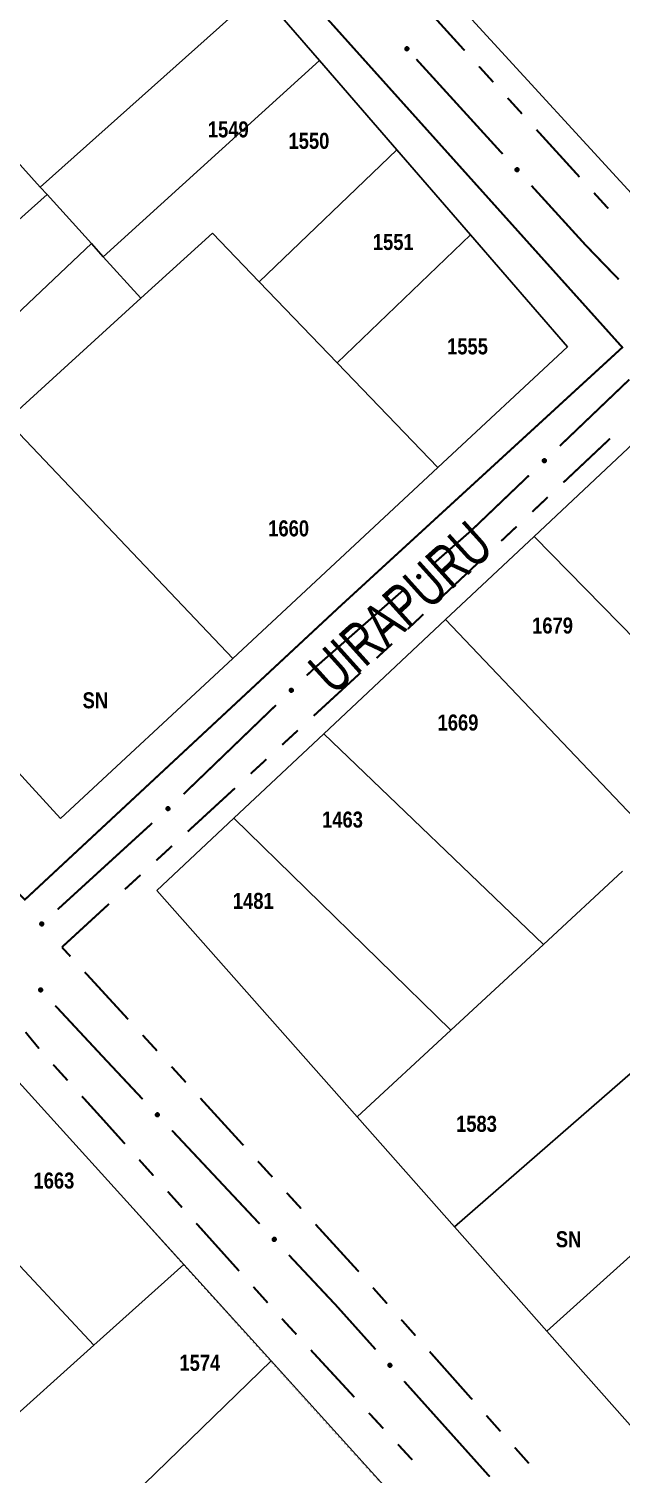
# Model space of a CAD drawing. Extents: x 201549 to 203722, y 4857623 to 4859778.
# Drawn here: x 203191.9 to 203247.3, y 4858602.9 to 4858738.3 of the extents above; entities that cross this region are included whole.
import ezdxf
from ezdxf.enums import TextEntityAlignment as Align

# ---------------------------------------------------------------- set-up
doc = ezdxf.new("R2010")
doc.units = 0
doc.header["$LTSCALE"] = 1.5
doc.header["$MEASUREMENT"] = 0
for name, color, linetype in [('CD-MALHA-LOTES', 40, 'CONTINUOUS'), ('RU-QUADRAS', 6, 'CONTINUOUS'), ('SV-EIXO-RUA-N-PAV', 6, 'CONTINUOUS'), ('SV-RUA-NAO-PAV-S-GUIA-C-GUIA', 7, 'CONTINUOUS'), ('SV-TXT-RUA-N-PAV-S-GUIA-C-GUIA', 7, 'CONTINUOUS'), ('Th_NmrPort', 1, 'CONTINUOUS')]:
    doc.layers.add(name, color=color, linetype=linetype)
doc.styles.add('ARIAL', font='ARIAL.TTF')
doc.styles.get("Standard").update_dxf_attribs({"font": 'swisscbo.ttf'})

msp = doc.modelspace()

# ---------------------------------------------------------------- linework, layer by layer
at = {"layer": 'CD-MALHA-LOTES', "linetype": 'Continuous'}
for p, q in [((203192.98, 4858723.44), (203213.51, 4858741.78)), ((203219.11, 4858735.31), (203213.51, 4858741.78)), ((203231.99, 4858740.64), (203252.34, 4858718.42)), ((203198.87, 4858716.92), (203219.11, 4858735.31)), ((203226.35, 4858726.94), (203219.11, 4858735.31)), ((203192.98, 4858723.44), (203188.54, 4858728.35)), ((203213.47, 4858714.56), (203226.35, 4858726.94)), ((203233.25, 4858718.97), (203226.35, 4858726.94)), ((203193.61, 4858722.74), (203192.98, 4858723.44)), ((203164.85, 4858697.07), (203193.61, 4858722.74)), ((203193.61, 4858722.74), (203197.77, 4858718.15)), ((203202.4, 4858713.03), (203209.09, 4858719.12)), ((203209.09, 4858719.12), (203213.47, 4858714.56)), ((203169.77, 4858691.7), (203197.77, 4858718.15)), ((203197.77, 4858718.15), (203198.87, 4858716.92)), ((203220.76, 4858706.98), (203233.25, 4858718.97)), ((203242.32, 4858708.48), (203233.25, 4858718.97)), ((203202.4, 4858713.03), (203198.87, 4858716.92)), ((203213.47, 4858714.56), (203220.76, 4858706.98)), ((203189.85, 4858701.59), (203202.4, 4858713.03)), ((203230.19, 4858697.18), (203242.32, 4858708.48)), ((203220.76, 4858706.98), (203230.19, 4858697.18)), ((203210.99, 4858679.31), (203189.85, 4858701.59)), ((203250.07, 4858700.93), (203239.19, 4858690.72)), ((203230.19, 4858697.18), (203210.99, 4858679.31)), ((203239.19, 4858690.72), (203230.91, 4858682.94)), ((203259.23, 4858670.29), (203239.19, 4858690.72)), ((203173.97, 4858687.12), (203194.88, 4858664.31)), ((203230.91, 4858682.94), (203219.5, 4858672.24)), ((203250.56, 4858662.26), (203230.91, 4858682.94)), ((203194.88, 4858664.31), (203210.99, 4858679.31)), ((203219.5, 4858672.24), (203211.1, 4858664.35)), ((203240.06, 4858652.53), (203219.5, 4858672.24)), ((203211.1, 4858664.35), (203203.89, 4858657.59)), ((203231.39, 4858644.49), (203211.1, 4858664.35)), ((203247.48, 4858659.4), (203240.06, 4858652.53)), ((203203.89, 4858657.59), (203222.64, 4858636.38)), ((203240.06, 4858652.53), (203231.39, 4858644.49)), ((203257.55, 4858648.58), (203231.74, 4858626.09)), ((203206.41, 4858622.56), (203187.25, 4858643.73)), ((203231.39, 4858644.49), (203222.64, 4858636.38)), ((203240.39, 4858616.31), (203266.03, 4858639.47)), ((203197.99, 4858614.99), (203178.53, 4858635.88)), ((203222.64, 4858636.38), (203231.74, 4858626.09)), ((203231.74, 4858626.09), (203240.39, 4858616.31)), ((203197.99, 4858614.99), (203206.41, 4858622.56)), ((203214.59, 4858613.52), (203206.41, 4858622.56)), ((203255.47, 4858599.25), (203240.39, 4858616.31)), ((203187.4, 4858605.48), (203197.99, 4858614.99)), ((203196.87, 4858596.34), (203214.59, 4858613.52)), ((203238.49, 4858587.12), (203214.59, 4858613.52))]:
    msp.add_line(p, q, dxfattribs=at)
at = {"layer": 'RU-QUADRAS', "linetype": 'Continuous'}
for points in [[(203071.88, 4858984.77, 0.01, 0.01, 0), (203076.85, 4858985.92, 0.01, 0.01, 0), (203092.3, 4858966.62, 0.01, 0.01, 0), (203125.32, 4858931.89, 0.01, 0.01, 0), (203167.64, 4858884.89, 0.01, 0.01, 0), (203227.41, 4858819.97, 0.01, 0.01, 0), (203235.59, 4858810.65, 0.01, 0.01, 0), (203289.02, 4858752.26, 0.01, 0.01, 0), (203252.34, 4858718.42, 0.01, 0.01, 0), (203104.82, 4858879.74, 0.01, 0.01, 0), (203108.21, 4858882.78, 0.01, 0.01, 0), (203081.43, 4858909.54, 0.01, 0.01, 0.0171359964)], [(203033.12, 4858841.95, 0.01, 0.01, 0), (203038.28, 4858846.76, 0.01, 0.01, 0), (203039.57, 4858845.04, 0.01, 0.01, 0), (203070.39, 4858898.41, 0.01, 0.01, -0.0036972028), (203189.65, 4858769.36, 0.01, 0.01, 0), (203242.32, 4858708.48, 0.01, 0.01, 0), (203194.88, 4858664.31, 0.01, 0.01, -0.0066842557), (203115.44, 4858751.95, 0.01, 0.01, 0)], [(203203.89, 4858657.59, 0.01, 0.01, 0), (203250.07, 4858700.93, 0.01, 0.01, 0), (203355.63, 4858586.56, 0.01, 0.01, 0), (203307.19, 4858542.51, 0.01, 0.01, 0), (203272.43, 4858580.06, 0.01, 0.01, 0)], [(203150.34, 4858610.52, 0.01, 0.01, 0), (203187.25, 4858643.73, 0.01, 0.01, 0.007748046), (203292.74, 4858529.02, 0.01, 0.01, 0), (203256.21, 4858494.08, 0.01, 0.01, 0)]]:
    msp.add_lwpolyline(points, format="xyseb", close=True, dxfattribs=at)
at = {"layer": 'SV-EIXO-RUA-N-PAV'}
for points in [[(203227.272133, 4858736.572369), (203227.321015, 4858736.570762), (203227.362698, 4858736.559384), (203227.394732, 4858736.539889), (203227.418548, 4858736.51528), (203227.440078, 4858736.48736), (203227.455573, 4858736.454421), (203227.464673, 4858736.414054), (203227.463405, 4858736.365007), (203227.448944, 4858736.323073), (203227.431511, 4858736.290644), (203227.40728, 4858736.264333), (203227.379806, 4858736.243873), (203227.345059, 4858736.228908), (203227.304061, 4858736.220085), (203227.254773, 4858736.222554), (203227.213985, 4858736.233988), (203227.183495, 4858736.253659), (203227.157198, 4858736.278187), (203227.13556, 4858736.306955), (203227.120535, 4858736.339375), (203227.111726, 4858736.380671), (203227.114808, 4858736.429285), (203227.125748, 4858736.470097), (203227.144985, 4858736.500855), (203227.169715, 4858736.526201), (203227.197457, 4858736.548135), (203227.229919, 4858736.56509), (203227.272133, 4858736.572369)], [(203237.581661, 4858725.244235), (203237.630543, 4858725.242628), (203237.672226, 4858725.23125), (203237.70426, 4858725.211755), (203237.728076, 4858725.187146), (203237.749606, 4858725.159226), (203237.765101, 4858725.126287), (203237.774201, 4858725.08592), (203237.772933, 4858725.036873), (203237.758472, 4858724.994939), (203237.741039, 4858724.96251), (203237.716808, 4858724.936199), (203237.689334, 4858724.915738), (203237.654587, 4858724.900774), (203237.613589, 4858724.891951), (203237.564301, 4858724.89442), (203237.523513, 4858724.905854), (203237.493023, 4858724.925525), (203237.466725, 4858724.950053), (203237.445087, 4858724.97882), (203237.430063, 4858725.011241), (203237.421254, 4858725.052537), (203237.424336, 4858725.101151), (203237.435276, 4858725.141963), (203237.454513, 4858725.172721), (203237.479243, 4858725.198067), (203237.506985, 4858725.220001), (203237.539447, 4858725.236956), (203237.581661, 4858725.244235)], [(203239.977076, 4858697.807259), (203239.977486, 4858697.856165), (203239.98784, 4858697.898115), (203240.006545, 4858697.930617), (203240.030563, 4858697.955028), (203240.057948, 4858697.977235), (203240.090497, 4858697.993532), (203240.13063, 4858698.003618), (203240.179693, 4858698.003551), (203240.221969, 4858697.990121), (203240.254815, 4858697.973487), (203240.281711, 4858697.949908), (203240.302838, 4858697.922943), (203240.318649, 4858697.888573), (203240.328473, 4858697.847803), (203240.327211, 4858697.79847), (203240.316779, 4858697.757414), (203240.297861, 4858697.726451), (203240.273985, 4858697.699561), (203240.245756, 4858697.677225), (203240.213712, 4858697.661412), (203240.172645, 4858697.651594), (203240.12397, 4858697.653484), (203240.082903, 4858697.663421), (203240.051683, 4858697.6819), (203240.025738, 4858697.706002), (203240.003132, 4858697.733198), (203239.985387, 4858697.765235), (203239.977076, 4858697.807259)], [(203228.223427, 4858686.963339), (203228.22591, 4858687.012184), (203228.238032, 4858687.053657), (203228.258098, 4858687.085337), (203228.283129, 4858687.108709), (203228.311431, 4858687.129734), (203228.344641, 4858687.144638), (203228.385165, 4858687.153013), (203228.434181, 4858687.150867), (203228.47585, 4858687.135657), (203228.507961, 4858687.117646), (203228.533835, 4858687.092948), (203228.553799, 4858687.065113), (203228.568139, 4858687.030103), (203228.576226, 4858686.988953), (203228.572875, 4858686.939718), (203228.560712, 4858686.899141), (203228.540499, 4858686.869008), (203228.515505, 4858686.843154), (203228.486354, 4858686.822035), (203228.453669, 4858686.807593), (203228.412223, 4858686.799525), (203228.363671, 4858686.803477), (203228.323062, 4858686.815146), (203228.292653, 4858686.834931), (203228.267754, 4858686.860111), (203228.24632, 4858686.888241), (203228.229949, 4858686.921001), (203228.223427, 4858686.963339)], [(203216.292729, 4858676.298642), (203216.292948, 4858676.34755), (203216.303137, 4858676.389539), (203216.321715, 4858676.422114), (203216.345638, 4858676.446619), (203216.372936, 4858676.468933), (203216.405421, 4858676.485357), (203216.445514, 4858676.4956), (203216.494577, 4858676.495724), (203216.536905, 4858676.48246), (203216.569816, 4858676.465954), (203216.596804, 4858676.44248), (203216.618036, 4858676.415599), (203216.633981, 4858676.381291), (203216.643964, 4858676.340559), (203216.642896, 4858676.291221), (203216.632624, 4858676.250125), (203216.613827, 4858676.219088), (203216.590056, 4858676.192105), (203216.561914, 4858676.169659), (203216.529933, 4858676.153721), (203216.488905, 4858676.143743), (203216.440222, 4858676.145443), (203216.399117, 4858676.155219), (203216.367825, 4858676.173576), (203216.341786, 4858676.197577), (203216.319074, 4858676.224684), (203216.301204, 4858676.256651), (203216.292729, 4858676.298642)], [(203204.749895, 4858665.223578), (203204.751407, 4858665.272463), (203204.762704, 4858665.314168), (203204.782138, 4858665.34624), (203204.8067, 4858665.370104), (203204.834579, 4858665.391687), (203204.867488, 4858665.407246), (203204.907838, 4858665.416424), (203204.956886, 4858665.415251), (203204.998849, 4858665.40087), (203205.031311, 4858665.3835), (203205.057669, 4858665.35932), (203205.078182, 4858665.331886), (203205.093214, 4858665.297168), (203205.102116, 4858665.256187), (203205.099742, 4858665.206895), (203205.088387, 4858665.166084), (203205.068775, 4858665.135556), (203205.044299, 4858665.109212), (203205.015573, 4858665.087518), (203204.983181, 4858665.072431), (203204.941903, 4858665.063542), (203204.893283, 4858665.06653), (203204.85245, 4858665.077391), (203204.821654, 4858665.096568), (203204.79626, 4858665.12125), (203204.774273, 4858665.148949), (203204.757255, 4858665.181378), (203204.749895, 4858665.223578)], [(203192.937532, 4858654.43154), (203192.939045, 4858654.480425), (203192.950342, 4858654.52213), (203192.969775, 4858654.554202), (203192.994338, 4858654.578065), (203193.022217, 4858654.599648), (203193.055125, 4858654.615207), (203193.095475, 4858654.624386), (203193.144524, 4858654.623212), (203193.186486, 4858654.608832), (203193.218949, 4858654.591462), (203193.245307, 4858654.567282), (203193.26582, 4858654.539848), (203193.280851, 4858654.50513), (203193.289753, 4858654.464149), (203193.28738, 4858654.414856), (203193.276024, 4858654.374046), (203193.256413, 4858654.343518), (203193.231936, 4858654.317173), (203193.20321, 4858654.29548), (203193.170819, 4858654.280393), (203193.12954, 4858654.271504), (203193.08092, 4858654.274492), (203193.040087, 4858654.285352), (203193.009292, 4858654.30453), (203192.983898, 4858654.329212), (203192.96191, 4858654.35691), (203192.944893, 4858654.38934), (203192.937532, 4858654.43154)], [(203192.992834, 4858648.444365), (203193.041732, 4858648.443312), (203193.083541, 4858648.432408), (203193.115794, 4858648.413277), (203193.139888, 4858648.38894), (203193.161732, 4858648.361266), (203193.1776, 4858648.328505), (203193.187158, 4858648.288243), (203193.186446, 4858648.239186), (203193.172461, 4858648.19709), (203193.155397, 4858648.164466), (203193.131466, 4858648.137881), (203193.104226, 4858648.117111), (203193.069652, 4858648.101753), (203193.028756, 4858648.092466), (203192.979443, 4858648.094376), (203192.938528, 4858648.105347), (203192.907817, 4858648.12467), (203192.881243, 4858648.148898), (203192.85928, 4858648.177419), (203192.843889, 4858648.209667), (203192.834612, 4858648.25086), (203192.837142, 4858648.299506), (203192.847618, 4858648.340439), (203192.866506, 4858648.371413), (203192.890947, 4858648.397039), (203192.918438, 4858648.419286), (203192.950705, 4858648.436608), (203192.992834, 4858648.444365)], [(203203.913219, 4858636.751107), (203203.96212, 4858636.750223), (203204.003966, 4858636.739464), (203204.036286, 4858636.720444), (203204.060463, 4858636.69619), (203204.082403, 4858636.668591), (203204.098384, 4858636.635886), (203204.10808, 4858636.595657), (203204.107538, 4858636.546597), (203204.093698, 4858636.504454), (203204.076747, 4858636.47177), (203204.052908, 4858636.445104), (203204.02574, 4858636.424239), (203203.991219, 4858636.408763), (203203.950355, 4858636.399334), (203203.901036, 4858636.401074), (203203.860083, 4858636.411903), (203203.829305, 4858636.431121), (203203.802648, 4858636.455256), (203203.780587, 4858636.483701), (203203.765085, 4858636.515896), (203203.755666, 4858636.557056), (203203.758028, 4858636.605711), (203203.768363, 4858636.64668), (203203.787143, 4858636.67772), (203203.811496, 4858636.703429), (203203.838909, 4858636.725771), (203203.871117, 4858636.743204), (203203.913219, 4858636.751107)], [(203214.856277, 4858625.078512), (203214.905178, 4858625.077628), (203214.947024, 4858625.066868), (203214.979344, 4858625.047849), (203215.003521, 4858625.023595), (203215.025461, 4858624.995996), (203215.041442, 4858624.96329), (203215.051138, 4858624.923062), (203215.050596, 4858624.874002), (203215.036756, 4858624.831858), (203215.019805, 4858624.799175), (203214.995966, 4858624.772508), (203214.968798, 4858624.751644), (203214.934277, 4858624.736167), (203214.893413, 4858624.726739), (203214.844094, 4858624.728478), (203214.803141, 4858624.739308), (203214.772363, 4858624.758525), (203214.745706, 4858624.782661), (203214.723645, 4858624.811106), (203214.708143, 4858624.843301), (203214.698724, 4858624.884461), (203214.701086, 4858624.933116), (203214.711421, 4858624.974085), (203214.730201, 4858625.005124), (203214.754554, 4858625.030834), (203214.781967, 4858625.053176), (203214.814175, 4858625.070609), (203214.856277, 4858625.078512)], [(203225.678997, 4858613.292259), (203225.727865, 4858613.290277), (203225.76946, 4858613.278581), (203225.801344, 4858613.258841), (203225.824971, 4858613.23405), (203225.846286, 4858613.205965), (203225.861528, 4858613.172909), (203225.870319, 4858613.132473), (203225.868675, 4858613.083438), (203225.853893, 4858613.041616), (203225.836213, 4858613.009321), (203225.811781, 4858612.983196), (203225.784151, 4858612.962947), (203225.749291, 4858612.948249), (203225.708226, 4858612.939741), (203225.658959, 4858612.942587), (203225.618259, 4858612.954333), (203225.587921, 4858612.974237), (203225.561812, 4858612.998965), (203225.540395, 4858613.027898), (203225.525619, 4858613.060433), (203225.517127, 4858613.101794), (203225.520581, 4858613.150384), (203225.531833, 4858613.19111), (203225.551305, 4858613.221721), (203225.576229, 4858613.246877), (203225.604137, 4858613.268598), (203225.636728, 4858613.285303), (203225.678997, 4858613.292259)]]:
    msp.add_lwpolyline(points, close=True, dxfattribs=at)
for points in [[(203227.111726, 4858736.380671), (203227.304061, 4858736.220085)], [(203227.114808, 4858736.429285), (203227.345059, 4858736.228908)], [(203227.116983, 4858736.403168), (203227.322133, 4858736.226404)], [(203227.120535, 4858736.339375), (203227.254773, 4858736.222554)], [(203227.120998, 4858736.447411), (203227.358474, 4858736.239182)], [(203227.121597, 4858736.357552), (203227.273852, 4858736.226745)], [(203227.125748, 4858736.470097), (203227.379806, 4858736.243873)], [(203227.131439, 4858736.320383), (203227.229699, 4858736.232687)], [(203227.13556, 4858736.306955), (203227.213985, 4858736.233988)], [(203227.137133, 4858736.482391), (203227.391141, 4858736.255997)], [(203227.144985, 4858736.500855), (203227.40728, 4858736.264333)], [(203227.15878, 4858736.511316), (203227.416279, 4858736.27703)], [(203227.169715, 4858736.526201), (203227.431511, 4858736.290644)], [(203227.186945, 4858736.535105), (203227.438198, 4858736.311738)], [(203227.197457, 4858736.548135), (203227.448944, 4858736.323073)], [(203227.216767, 4858736.553019), (203227.453415, 4858736.347727)], [(203227.229919, 4858736.56509), (203227.463405, 4858736.365007)], [(203227.250262, 4858736.566897), (203227.460276, 4858736.390871)], [(203227.272133, 4858736.572369), (203227.464673, 4858736.414054)], [(203227.298724, 4858736.570412), (203227.454834, 4858736.439423)], [(203227.321015, 4858736.570762), (203227.455573, 4858736.454421)], [(203227.344804, 4858736.564379), (203227.441137, 4858736.476774)], [(203227.362698, 4858736.559384), (203227.440078, 4858736.48736)], [(203237.421254, 4858725.052537), (203237.613589, 4858724.891951)], [(203237.424336, 4858725.101151), (203237.654587, 4858724.900774)], [(203237.426511, 4858725.075034), (203237.631661, 4858724.89827)], [(203237.430063, 4858725.011241), (203237.564301, 4858724.89442)], [(203237.430526, 4858725.119277), (203237.668002, 4858724.911048)], [(203237.431125, 4858725.029418), (203237.58338, 4858724.898611)], [(203237.435276, 4858725.141963), (203237.689334, 4858724.915738)], [(203237.440966, 4858724.992249), (203237.539227, 4858724.904553)], [(203237.445087, 4858724.97882), (203237.523513, 4858724.905854)], [(203237.446661, 4858725.154257), (203237.700669, 4858724.927863)], [(203237.454513, 4858725.172721), (203237.716808, 4858724.936199)], [(203237.468307, 4858725.183182), (203237.725807, 4858724.948896)], [(203237.479243, 4858725.198067), (203237.741039, 4858724.96251)], [(203237.496473, 4858725.20697), (203237.747726, 4858724.983604)], [(203237.506985, 4858725.220001), (203237.758472, 4858724.994939)], [(203237.526295, 4858725.224885), (203237.762943, 4858725.019593)], [(203237.539447, 4858725.236956), (203237.772933, 4858725.036873)], [(203237.55979, 4858725.238763), (203237.769804, 4858725.062737)], [(203237.581661, 4858725.244235), (203237.774201, 4858725.08592)], [(203237.608252, 4858725.242278), (203237.764362, 4858725.111289)], [(203237.630543, 4858725.242628), (203237.765101, 4858725.126287)], [(203237.654332, 4858725.236245), (203237.750665, 4858725.148639)], [(203237.672226, 4858725.23125), (203237.749606, 4858725.159226)], [(203239.977076, 4858697.807259), (203240.13063, 4858698.003618)], [(203239.977486, 4858697.856165), (203240.090497, 4858697.993532)], [(203239.978382, 4858697.833889), (203240.105509, 4858697.99316)], [(203239.983082, 4858697.785528), (203240.153914, 4858697.999789)], [(203239.983285, 4858697.880104), (203240.068505, 4858697.978553)], [(203239.985387, 4858697.765235), (203240.179693, 4858698.003551)], [(203239.98784, 4858697.898115), (203240.057948, 4858697.977235)], [(203239.997776, 4858697.752383), (203240.197213, 4858697.993987)], [(203240.003132, 4858697.733198), (203240.221969, 4858697.990121)], [(203240.016416, 4858697.723009), (203240.233564, 4858697.979656)], [(203240.025738, 4858697.706002), (203240.254815, 4858697.973487)], [(203240.040887, 4858697.695434), (203240.268797, 4858697.958594)], [(203240.051683, 4858697.6819), (203240.281711, 4858697.949908)], [(203240.070333, 4858697.674503), (203240.29044, 4858697.933978)], [(203240.082903, 4858697.663421), (203240.302838, 4858697.922943)], [(203240.105697, 4858697.659228), (203240.308049, 4858697.901732)], [(203240.12397, 4858697.653484), (203240.318649, 4858697.888573)], [(203240.150026, 4858697.656298), (203240.321714, 4858697.865715)], [(203240.172645, 4858697.651594), (203240.328473, 4858697.847803)], [(203240.195516, 4858697.662028), (203240.322555, 4858697.81744)], [(203240.213712, 4858697.661412), (203240.327211, 4858697.79847)], [(203240.232432, 4858697.672777), (203240.317696, 4858697.773155)], [(203240.245756, 4858697.677225), (203240.316779, 4858697.757414)], [(203228.223427, 4858686.963339), (203228.385165, 4858687.153013)], [(203228.225861, 4858686.989891), (203228.359623, 4858687.14363)], [(203228.22591, 4858687.012184), (203228.344641, 4858687.144638)], [(203228.228507, 4858686.941373), (203228.408266, 4858687.148201)], [(203228.229949, 4858686.921001), (203228.434181, 4858687.150867)], [(203228.232718, 4858687.035856), (203228.322034, 4858687.130604)], [(203228.238032, 4858687.053657), (203228.311431, 4858687.129734)], [(203228.241783, 4858686.907635), (203228.45128, 4858687.140569)], [(203228.24632, 4858686.888241), (203228.47585, 4858687.135657)], [(203228.259161, 4858686.877498), (203228.486991, 4858687.12471)], [(203228.267754, 4858686.860111), (203228.507961, 4858687.117646)], [(203228.282441, 4858686.848911), (203228.5213, 4858687.102174)], [(203228.292653, 4858686.834931), (203228.533835, 4858687.092948)], [(203228.310973, 4858686.82675), (203228.54188, 4858687.076663)], [(203228.323062, 4858686.815146), (203228.553799, 4858687.065113)], [(203228.345659, 4858686.80999), (203228.558107, 4858687.043699)], [(203228.363671, 4858686.803477), (203228.568139, 4858687.030103)], [(203228.389823, 4858686.805184), (203228.570232, 4858687.007135)], [(203228.412223, 4858686.799525), (203228.576226, 4858686.988953)], [(203228.435515, 4858686.808981), (203228.569027, 4858686.958869)], [(203228.453669, 4858686.807593), (203228.572875, 4858686.939718)], [(203228.472854, 4858686.818155), (203228.562295, 4858686.914829)], [(203228.486354, 4858686.822035), (203228.560712, 4858686.899141)], [(203216.292729, 4858676.298642), (203216.445514, 4858676.4956)], [(203216.292948, 4858676.34755), (203216.405421, 4858676.485357)], [(203216.293931, 4858676.325278), (203216.420434, 4858676.485044)], [(203216.298653, 4858676.371511), (203216.383488, 4858676.470292)], [(203216.29882, 4858676.276935), (203216.468813, 4858676.491862)], [(203216.301204, 4858676.256651), (203216.494577, 4858676.495724)], [(203216.303137, 4858676.389539), (203216.372936, 4858676.468933)], [(203216.313643, 4858676.243848), (203216.512134, 4858676.486229)], [(203216.319074, 4858676.224684), (203216.536905, 4858676.48246)], [(203216.332397, 4858676.214547), (203216.548541, 4858676.47204)], [(203216.341786, 4858676.197577), (203216.569816, 4858676.465954)], [(203216.356976, 4858676.187068), (203216.583857, 4858676.451116)], [(203216.367825, 4858676.173576), (203216.596804, 4858676.44248)], [(203216.386504, 4858676.166251), (203216.605595, 4858676.426584)], [(203216.399117, 4858676.155219), (203216.618036, 4858676.415599)], [(203216.421928, 4858676.151115), (203216.623331, 4858676.394408)], [(203216.440222, 4858676.145443), (203216.633981, 4858676.381291)], [(203216.466268, 4858676.148359), (203216.637135, 4858676.358444)], [(203216.488905, 4858676.143743), (203216.643964, 4858676.340559)], [(203216.511734, 4858676.154266), (203216.638165, 4858676.310173)], [(203216.529933, 4858676.153721), (203216.642896, 4858676.291221)], [(203216.548608, 4858676.165159), (203216.633479, 4858676.265869)], [(203216.561914, 4858676.169659), (203216.632624, 4858676.250125)], [(203204.749895, 4858665.223578), (203204.907838, 4858665.416424)], [(203204.751407, 4858665.272463), (203204.867488, 4858665.407246)], [(203204.751801, 4858665.250173), (203204.882487, 4858665.406536)], [(203204.755409, 4858665.201718), (203204.931029, 4858665.412071)], [(203204.757255, 4858665.181378), (203204.956886, 4858665.415251)], [(203204.757745, 4858665.296265), (203204.845163, 4858665.392767)], [(203204.762704, 4858665.314168), (203204.834579, 4858665.391687)], [(203204.769351, 4858665.168249), (203204.974186, 4858665.405294)], [(203204.774273, 4858665.148949), (203204.998849, 4858665.40087)], [(203204.787324, 4858665.138463), (203205.010204, 4858665.390146)], [(203204.79626, 4858665.12125), (203205.031311, 4858665.3835)], [(203204.811166, 4858665.110343), (203205.044954, 4858665.368295)], [(203204.821654, 4858665.096568), (203205.057669, 4858665.35932)], [(203204.840133, 4858665.088753), (203205.066036, 4858665.343197)], [(203204.85245, 4858665.077391), (203205.078182, 4858665.331886)], [(203204.875144, 4858665.072685), (203205.082914, 4858665.310563)], [(203204.893283, 4858665.06653), (203205.093214, 4858665.297168)], [(203204.919396, 4858665.068755), (203205.095762, 4858665.274246)], [(203204.941903, 4858665.063542), (203205.102116, 4858665.256187)], [(203204.965003, 4858665.073458), (203205.095515, 4858665.225965)], [(203204.983181, 4858665.072431), (203205.099742, 4858665.206895)], [(203205.002152, 4858665.083371), (203205.089658, 4858665.181801)], [(203205.015573, 4858665.087518), (203205.088387, 4858665.166084)], [(203192.937532, 4858654.43154), (203193.095475, 4858654.624386)], [(203192.939045, 4858654.480425), (203193.055125, 4858654.615207)], [(203192.939438, 4858654.458134), (203193.070124, 4858654.614497)], [(203192.943046, 4858654.409679), (203193.118666, 4858654.620033)], [(203192.944893, 4858654.38934), (203193.144524, 4858654.623212)], [(203192.945382, 4858654.504227), (203193.032801, 4858654.600729)], [(203192.950342, 4858654.52213), (203193.022217, 4858654.599648)], [(203192.956989, 4858654.376211), (203193.161824, 4858654.613256)], [(203192.96191, 4858654.35691), (203193.186486, 4858654.608832)], [(203192.974961, 4858654.346424), (203193.197842, 4858654.598108)], [(203192.983898, 4858654.329212), (203193.218949, 4858654.591462)], [(203192.998804, 4858654.318305), (203193.232592, 4858654.576257)], [(203193.009292, 4858654.30453), (203193.245307, 4858654.567282)], [(203193.027771, 4858654.296714), (203193.253674, 4858654.551159)], [(203193.040087, 4858654.285352), (203193.26582, 4858654.539848)], [(203193.062782, 4858654.280646), (203193.270551, 4858654.518524)], [(203193.08092, 4858654.274492), (203193.280851, 4858654.50513)], [(203193.107033, 4858654.276717), (203193.2834, 4858654.482208)], [(203193.12954, 4858654.271504), (203193.289753, 4858654.464149)], [(203193.15264, 4858654.281419), (203193.283152, 4858654.433927)], [(203193.170819, 4858654.280393), (203193.28738, 4858654.414856)], [(203193.18979, 4858654.291333), (203193.277295, 4858654.389762)], [(203193.20321, 4858654.29548), (203193.276024, 4858654.374046)], [(203192.834612, 4858648.25086), (203193.028756, 4858648.092466)], [(203192.837142, 4858648.299506), (203193.069652, 4858648.101753)], [(203192.839613, 4858648.273415), (203193.046755, 4858648.098989)], [(203192.843126, 4858648.317701), (203193.082948, 4858648.112179)], [(203192.843889, 4858648.209667), (203192.979443, 4858648.094376)], [(203192.844745, 4858648.227854), (203192.998473, 4858648.098783)], [(203192.847618, 4858648.340439), (203193.104226, 4858648.117111)], [(203192.855007, 4858648.190799), (203192.954256, 4858648.104224)], [(203192.858864, 4858648.352862), (203193.115423, 4858648.129363)], [(203192.85928, 4858648.177419), (203192.938528, 4858648.105347)], [(203192.866506, 4858648.371413), (203193.131466, 4858648.137881)], [(203192.880181, 4858648.38203), (203193.140321, 4858648.15068)], [(203192.890947, 4858648.397039), (203193.155397, 4858648.164466)], [(203192.908075, 4858648.406137), (203193.161844, 4858648.185634)], [(203192.918438, 4858648.419286), (203193.172461, 4858648.19709)], [(203192.937691, 4858648.424389), (203193.176653, 4858648.221793)], [(203192.950705, 4858648.436608), (203193.186446, 4858648.239186)], [(203192.971027, 4858648.438646), (203193.183024, 4858648.265012)], [(203192.992834, 4858648.444365), (203193.187158, 4858648.288243)], [(203193.019446, 4858648.442709), (203193.177031, 4858648.3135)], [(203193.041732, 4858648.443312), (203193.1776, 4858648.328505)], [(203193.065592, 4858648.437199), (203193.162912, 4858648.350692)], [(203193.083541, 4858648.432408), (203193.161732, 4858648.361266)], [(203203.755666, 4858636.557056), (203203.950355, 4858636.399334)], [(203203.758028, 4858636.605711), (203203.991219, 4858636.408763)], [(203203.760589, 4858636.579629), (203203.968331, 4858636.405919)], [(203203.763949, 4858636.623927), (203204.004479, 4858636.419234)], [(203203.765085, 4858636.515896), (203203.901036, 4858636.401074)], [(203203.765878, 4858636.534086), (203203.920051, 4858636.405546)], [(203203.768363, 4858636.64668), (203204.02574, 4858636.424239)], [(203203.776268, 4858636.497067), (203203.875815, 4858636.410834)], [(203203.779565, 4858636.659142), (203204.036894, 4858636.43653)], [(203203.787143, 4858636.67772), (203204.052908, 4858636.445104)], [(203203.800781, 4858636.688384), (203204.061719, 4858636.457933)], [(203203.811496, 4858636.703429), (203204.076747, 4858636.47177)], [(203203.828592, 4858636.712586), (203204.083121, 4858636.492961)], [(203203.838909, 4858636.725771), (203204.093698, 4858636.504454)], [(203203.858145, 4858636.73094), (203204.097805, 4858636.529171)], [(203203.871117, 4858636.743204), (203204.107538, 4858636.546597)], [(203203.891431, 4858636.745312), (203204.104026, 4858636.572412)], [(203203.913219, 4858636.751107), (203204.10808, 4858636.595657)], [(203203.939836, 4858636.749543), (203204.097867, 4858636.620879)], [(203203.96212, 4858636.750223), (203204.098384, 4858636.635886)], [(203203.986001, 4858636.744192), (203204.083619, 4858636.658022)], [(203204.003966, 4858636.739464), (203204.082403, 4858636.668591)], [(203203.780587, 4858636.483701), (203203.860083, 4858636.411903)], [(203214.698724, 4858624.884461), (203214.893413, 4858624.726739)], [(203214.701086, 4858624.933116), (203214.934277, 4858624.736167)], [(203214.703647, 4858624.907034), (203214.911389, 4858624.733324)], [(203214.707007, 4858624.951332), (203214.947537, 4858624.746638)], [(203214.708143, 4858624.843301), (203214.844094, 4858624.728478)], [(203214.708936, 4858624.861491), (203214.863109, 4858624.732951)], [(203214.711421, 4858624.974085), (203214.968798, 4858624.751644)], [(203214.719326, 4858624.824472), (203214.818873, 4858624.738239)], [(203214.722623, 4858624.986547), (203214.979952, 4858624.763935)], [(203214.723645, 4858624.811106), (203214.803141, 4858624.739308)], [(203214.730201, 4858625.005124), (203214.995966, 4858624.772508)], [(203214.743839, 4858625.015789), (203215.004777, 4858624.785337)], [(203214.754554, 4858625.030834), (203215.019805, 4858624.799175)], [(203214.77165, 4858625.039991), (203215.026179, 4858624.820365)], [(203214.781967, 4858625.053176), (203215.036756, 4858624.831858)], [(203214.801203, 4858625.058345), (203215.040863, 4858624.856576)], [(203214.814175, 4858625.070609), (203215.050596, 4858624.874002)], [(203214.834489, 4858625.072717), (203215.047084, 4858624.899816)], [(203214.856277, 4858625.078512), (203215.051138, 4858624.923062)], [(203214.882894, 4858625.076948), (203215.040925, 4858624.948283)], [(203214.905178, 4858625.077628), (203215.041442, 4858624.96329)], [(203214.929059, 4858625.071597), (203215.026677, 4858624.985427)], [(203214.947024, 4858625.066868), (203215.025461, 4858624.995996)], [(203225.517127, 4858613.101794), (203225.708226, 4858612.939741)], [(203225.520581, 4858613.150384), (203225.749291, 4858612.948249)], [(203225.522556, 4858613.124251), (203225.726345, 4858612.945921)], [(203225.525619, 4858613.060433), (203225.658959, 4858612.942587)], [(203225.52682, 4858613.078601), (203225.678069, 4858612.946632)], [(203225.526909, 4858613.168462), (203225.762783, 4858612.95842)], [(203225.531833, 4858613.19111), (203225.784151, 4858612.962947)], [(203225.536377, 4858613.041358), (203225.633963, 4858612.952912)], [(203225.540395, 4858613.027898), (203225.618259, 4858612.954333)], [(203225.543312, 4858613.203318), (203225.795578, 4858612.974984)], [(203225.551305, 4858613.221721), (203225.811781, 4858612.983196)], [(203225.565179, 4858613.232076), (203225.820877, 4858612.995824)], [(203225.576229, 4858613.246877), (203225.836213, 4858613.009321)], [(203225.593527, 4858613.255648), (203225.843061, 4858613.030363)], [(203225.604137, 4858613.268598), (203225.853893, 4858613.041616)], [(203225.623484, 4858613.273334), (203225.858553, 4858613.066234)], [(203225.636728, 4858613.285303), (203225.868675, 4858613.083438)], [(203225.657085, 4858613.286955), (203225.865744, 4858613.109325)], [(203225.678997, 4858613.292259), (203225.870319, 4858613.132473)], [(203225.705572, 4858613.290098), (203225.860674, 4858613.157918)], [(203225.727865, 4858613.290277), (203225.861528, 4858613.172909)], [(203225.751605, 4858613.283712), (203225.847264, 4858613.195372)], [(203225.76946, 4858613.278581), (203225.846286, 4858613.205965)]]:
    msp.add_lwpolyline(points, dxfattribs=at)
at = {"layer": 'SV-EIXO-RUA-N-PAV', "const_width": 0.18}
for points in [[(203228.173921, 4858735.417933), (203236.250808, 4858726.543031)], [(203238.943104, 4858723.58473), (203243.654621, 4858718.407703)], [(203243.654621, 4858718.407703), (203244.00098, 4858718.027123)], [(203244.00098, 4858718.027123), (203247.115163, 4858714.799006)], [(203241.602748, 4858699.208928), (203248.108602, 4858705.427759)], [(203233.311739, 4858691.283698), (203238.711257, 4858696.445003)], [(203229.907046, 4858688.294846), (203232.913085, 4858690.933735)], [(203232.913085, 4858690.933735), (203233.311739, 4858691.283698)], [(203218.602659, 4858678.371147), (203226.901008, 4858685.655957)], [(203217.912911, 4858677.706653), (203218.602659, 4858678.371147)], [(203206.390237, 4858666.605843), (203215.032243, 4858674.93145)], [(203194.594402, 4858655.796188), (203203.453674, 4858663.890217)], [(203194.373011, 4858646.800407), (203198.461522, 4858642.409043)], [(203198.461522, 4858642.409043), (203198.966844, 4858641.86629)], [(203198.966844, 4858641.86629), (203202.563298, 4858638.030072)], [(203205.299063, 4858635.111924), (203213.506356, 4858626.357477)], [(203216.242121, 4858623.439328), (203220.345767, 4858619.062105)], [(203220.345767, 4858619.062105), (203220.677474, 4858618.708285)], [(203220.677474, 4858618.708285), (203224.358131, 4858614.60121)], [(203227.027689, 4858611.622374), (203235.036362, 4858602.685867)]]:
    msp.add_lwpolyline(points, dxfattribs=at)
at = {"layer": 'SV-RUA-NAO-PAV-S-GUIA-C-GUIA', "const_width": 0.18}
for points in [[(203027.309278, 4858836.474227), (203029.474227, 4858834.371134), (203033.43299, 4858830.412371), (203038.134021, 4858824.969072), (203066.092784, 4858794.041237), (203103.490943, 4858752.177429), (203136.030618, 4858716.181223), (203186.133798, 4858661.953641), (203191.536082, 4858656.721649), (203221.060371, 4858684.214174), (203247.453608, 4858708.43299), (203188.984159, 4858773.58793), (203131.085062, 4858836.021547), (203095.075048, 4858875.819231), (203066.463918, 4858903.773196)], [(203232.688485, 4858736.232029), (203228.656911, 4858740.675722)], [(203235.3762, 4858733.269566), (203234.032343, 4858734.750797)], [(203238.063916, 4858730.307104), (203236.720058, 4858731.788335)], [(203243.446591, 4858724.38876), (203239.408657, 4858728.826675)], [(203246.138548, 4858721.43015), (203244.79257, 4858722.909455)], [(203241.932224, 4858695.779331), (203246.300179, 4858699.892842)], [(203239.020254, 4858693.036991), (203240.476239, 4858694.408161)], [(203236.108284, 4858690.29465), (203237.564269, 4858691.66582)], [(203230.284345, 4858684.809969), (203234.652299, 4858688.92348)], [(203227.372375, 4858682.067628), (203228.82836, 4858683.438799)], [(203224.446705, 4858679.340012), (203225.182872, 4858680.016811)], [(203225.182872, 4858680.016811), (203225.680412, 4858680.474227)], [(203225.680412, 4858680.474227), (203225.91639, 4858680.696458)], [(203218.557364, 4858673.925618), (203222.974369, 4858677.986413)], [(203215.612693, 4858671.218421), (203217.085028, 4858672.572019)], [(203212.668023, 4858668.511224), (203214.140358, 4858669.864822)], [(203206.778682, 4858663.096829), (203211.195688, 4858667.157625)], [(203203.834011, 4858660.389632), (203205.306347, 4858661.743231)], [(203200.889341, 4858657.682435), (203202.361676, 4858659.036034)], [(203195, 4858652.268041), (203199.417006, 4858656.328837)], [(203195.008316, 4858652.260367), (203195, 4858652.268041)], [(203195.116377, 4858652.142593), (203195.008316, 4858652.260367)], [(203195.792446, 4858651.405755), (203195.116377, 4858652.142593)], [(203201.200994, 4858645.511045), (203197.144583, 4858649.932077)], [(203192.178821, 4858643.60363), (203191.596558, 4858644.316673)], [(203192.229204, 4858643.542233), (203192.178821, 4858643.60363)], [(203192.863566, 4858642.769196), (203192.229204, 4858643.542233)], [(203203.905268, 4858642.56369), (203202.553131, 4858644.037367)], [(203195.533092, 4858639.79103), (203194.189306, 4858641.272327)], [(203206.603691, 4858639.610981), (203205.255591, 4858641.088352)], [(203198.642826, 4858636.363075), (203196.876878, 4858638.309734)], [(203211.996094, 4858633.701498), (203207.951792, 4858638.13361)], [(203198.891127, 4858636.086499), (203198.642826, 4858636.363075)], [(203200.895268, 4858633.854142), (203198.891127, 4858636.086499)], [(203203.567456, 4858630.877665), (203202.231362, 4858632.365903)], [(203214.692296, 4858630.746757), (203213.344195, 4858632.224127)], [(203206.239644, 4858627.901189), (203204.90355, 4858629.389427)], [(203217.388498, 4858627.792015), (203216.040397, 4858629.269386)], [(203211.58402, 4858621.948236), (203207.575738, 4858626.41295)], [(203222.71134, 4858621.958763), (203218.736598, 4858626.314644)], [(203222.779822, 4858621.881562), (203222.71134, 4858621.958763)], [(203214.256208, 4858618.971759), (203212.920114, 4858620.459998)], [(203225.434206, 4858618.889197), (203224.107014, 4858620.385379)], [(203215.970616, 4858617.062128), (203215.592302, 4858617.483521)], [(203216.264789, 4858616.743444), (203215.970616, 4858617.062128)], [(203216.943074, 4858616.008645), (203216.264789, 4858616.743444)], [(203228.08859, 4858615.896832), (203226.761398, 4858617.393015)], [(203222.369352, 4858610.130253), (203218.299643, 4858614.539047)], [(203233.397358, 4858609.912103), (203229.415782, 4858614.40065)], [(203225.082492, 4858607.191056), (203223.725922, 4858608.660654)], [(203236.051742, 4858606.919739), (203234.72455, 4858608.415921)], [(203227.795631, 4858604.25186), (203226.439061, 4858605.721458)], [(203238.706126, 4858603.927374), (203237.378934, 4858605.423556)]]:
    msp.add_lwpolyline(points, dxfattribs=at)

# ---------------------------------------------------------------- texts
at = {"layer": 'SV-TXT-RUA-N-PAV-S-GUIA-C-GUIA', "style": 'ARIAL', "width": 0.7}
msp.add_text('UIRAPURU', height=4, rotation=42, dxfattribs=at).set_placement((203220.430828, 4858675.769404))
at = {"layer": 'Th_NmrPort', "color": 1}
for s, p in [('1549', (203208.658554, 4858728.847271)), ('1550', (203216.208554, 4858727.777271)), ('1551', (203224.098554, 4858718.307271)), ('1555', (203231.048554, 4858708.527271)), ('1660', (203214.308554, 4858691.487271)), ('1679', (203239.008554, 4858682.387271)), ('SN', (203196.938554, 4858675.387271)), ('1669', (203230.158554, 4858673.307271)), ('1463', (203219.348554, 4858664.217271)), ('1481', (203210.998554, 4858656.607271)), ('1583', (203231.888554, 4858635.727271)), ('1663', (203192.338554, 4858630.417271)), ('SN', (203241.228554, 4858624.917271)), ('1574', (203205.998554, 4858613.347271))]:
    msp.add_text(s, height=1.5, dxfattribs=at).set_placement(p, align=Align.MIDDLE_LEFT)

doc.saveas('drawing.dxf')
